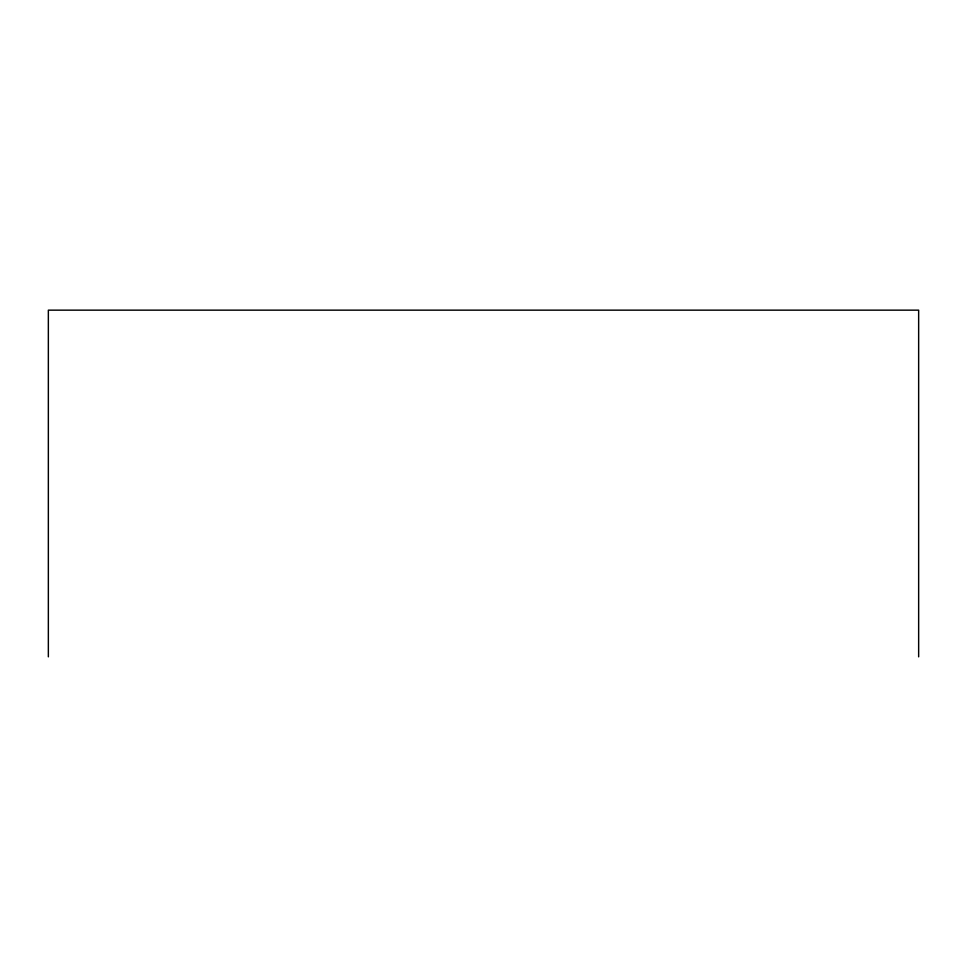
<?xml version="1.0" encoding="UTF-8"?>
<svg xmlns="http://www.w3.org/2000/svg" width="967" height="967" viewBox="0 0 967 967"><rect width="100%" height="100%" fill="white"/><g stroke="black" fill="none" stroke-linecap="round" stroke-linejoin="round"><path stroke-width="1.45" d="M918.65 656.847L918.65 310.153L48.35 310.153L48.35 656.847"/></g></svg>
